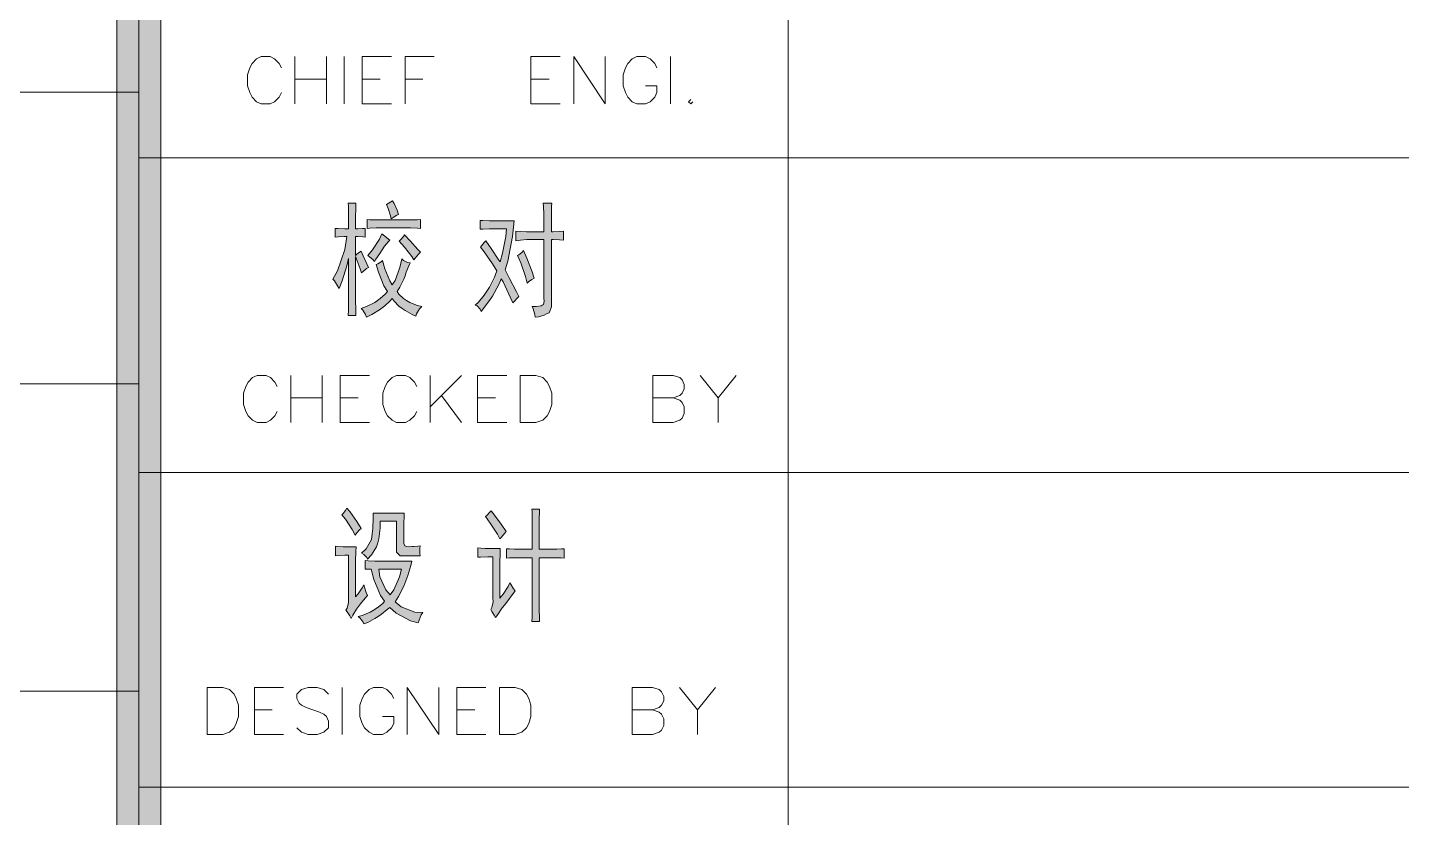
# Model space of a CAD drawing. Header units: millimetres. Extents: x 0 to 829, y 0 to 586.
# Drawn here: x 767.46 to 798.31, y 122.4 to 140.14 of the extents above; entities that cross this region are included whole.
import ezdxf

# ---------------------------------------------------------------- set-up
doc = ezdxf.new("R2010")
doc.units = ezdxf.units.MM

msp = doc.modelspace()

# ---------------------------------------------------------------- hatches: boundary and pattern name
h = msp.add_hatch(color=0)
h.dxf.hatch_style = 2
h.paths.add_polyline_path([(770.449028, 9.860139), (769.464778, 9.860139), (769.464778, 575.772139), (770.449028, 575.772139)])
h = msp.add_hatch(color=0)
h.dxf.hatch_style = 2
h.paths.add_polyline_path([(774.664722, 135.618361), (774.664722, 135.833556), (774.661194, 136.122833), (774.654139, 136.196917), (774.830528, 136.196917), (774.827, 136.122833), (774.823472, 135.833556), (774.823472, 135.618361), (774.872861, 135.618361), (774.978694, 135.621889), (775.038667, 135.628944), (775.038667, 135.427861), (774.98575, 135.434917), (774.876389, 135.441972), (774.823472, 135.441972), (774.823472, 135.018639), (774.851694, 135.046861), (774.915194, 135.09625), (774.946944, 135.117417), (774.992806, 135.011583), (775.077472, 134.828139), (775.11275, 134.750528), (775.070417, 134.725833), (774.992806, 134.662333), (774.954, 134.630583), (774.929306, 134.718778), (774.862278, 134.902222), (774.823472, 134.997472), (774.823472, 134.129639), (774.823472, 134.020278), (774.827, 133.790972), (774.830528, 133.674556), (774.654139, 133.674556), (774.661194, 133.790972), (774.664722, 134.020278), (774.664722, 134.129639), (774.664722, 134.951611), (774.625917, 134.785806), (774.523611, 134.447139), (774.456583, 134.274278), (774.421306, 134.341306), (774.35075, 134.447139), (774.315472, 134.485944), (774.421306, 134.672917), (774.580056, 135.152694), (774.629444, 135.441972), (774.569472, 135.441972), (774.435417, 135.434917), (774.364861, 135.427861), (774.364861, 135.628944), (774.435417, 135.621889), (774.583583, 135.618361)])
h = msp.add_hatch(color=0)
h.dxf.hatch_style = 2
h.paths.add_polyline_path([(775.656028, 136.249833), (775.687778, 136.189861), (775.754806, 136.034639), (775.786556, 135.939389), (775.751278, 135.92175), (775.666611, 135.872361), (775.62075, 135.840611), (775.610167, 135.911167), (775.553722, 136.073444), (775.514917, 136.161639)])
h = msp.add_hatch(color=0)
h.dxf.hatch_style = 2
h.paths.add_polyline_path([(778.418278, 135.561917), (778.520583, 135.558389), (778.658167, 135.551333), (778.693444, 135.551333), (779.053278, 135.551333), (779.053278, 135.882944), (779.053278, 135.957028), (779.042694, 136.11225), (779.035639, 136.196917), (779.226139, 136.196917), (779.222611, 136.129889), (779.219083, 135.960556), (779.219083, 135.861778), (779.219083, 135.551333), (779.261417, 135.551333), (779.399, 135.558389), (779.49425, 135.561917), (779.49425, 135.364361), (779.399, 135.367889), (779.261417, 135.374944), (779.219083, 135.374944), (779.219083, 133.974417), (779.222611, 133.868583), (779.169694, 133.734528), (779.11325, 133.709833), (779.060333, 133.681611), (778.933333, 133.642806), (778.85925, 133.632222), (778.848667, 133.695722), (778.809861, 133.819194), (778.785167, 133.875639), (778.876889, 133.875639), (778.993306, 133.88975), (779.014472, 133.903861), (779.039167, 133.917972), (779.056806, 133.995583), (779.053278, 134.062611), (779.053278, 135.374944), (778.704028, 135.374944), (778.665222, 135.374944), (778.524111, 135.364361), (778.418278, 135.35025)])
h = msp.add_hatch(color=0)
h.dxf.hatch_style = 2
h.paths.add_polyline_path([(775.962944, 135.819444), (776.047611, 135.819444), (776.202833, 135.822972), (776.280444, 135.830028), (776.280444, 135.628944), (776.213417, 135.636), (776.054667, 135.639528), (775.962944, 135.639528), (775.370278, 135.639528), (775.289139, 135.639528), (775.140972, 135.636), (775.081, 135.628944), (775.081, 135.830028), (775.140972, 135.822972), (775.289139, 135.819444), (775.370278, 135.819444)])
h = msp.add_hatch(color=0)
h.dxf.hatch_style = 2
h.paths.add_polyline_path([(777.621, 135.805333), (777.680972, 135.801806), (777.829139, 135.79475), (777.910278, 135.79475), (778.386528, 135.79475), (778.344194, 135.441972), (778.241889, 134.891639), (778.178389, 134.697611), (778.280694, 134.503583), (778.435917, 134.203722), (778.485306, 134.097889), (778.457083, 134.069667), (778.390056, 133.995583), (778.35125, 133.95325), (778.266583, 134.150806), (778.136056, 134.425972), (778.093722, 134.496528), (778.044333, 134.380111), (777.945556, 134.186083), (777.896167, 134.108472), (777.84325, 134.030861), (777.719778, 133.858), (777.645694, 133.76275), (777.617472, 133.812139), (777.550444, 133.886222), (777.511639, 133.907389), (777.582194, 133.974417), (777.712722, 134.129639), (777.769167, 134.217833), (777.829139, 134.309556), (777.942028, 134.535333), (777.994944, 134.672917), (777.896167, 134.835194), (777.712722, 135.103306), (777.628056, 135.205611), (777.65275, 135.233833), (777.712722, 135.307917), (777.744472, 135.35025), (777.864417, 135.173861), (778.026694, 134.933972), (778.069028, 134.874), (778.125472, 135.075083), (778.196028, 135.4455), (778.210139, 135.618361), (777.910278, 135.618361), (777.829139, 135.618361), (777.680972, 135.611306), (777.621, 135.607778)])
h = msp.add_hatch(color=0)
h.dxf.hatch_style = 2
h.paths.add_polyline_path([(775.589, 135.364361), (775.560778, 135.336139), (775.476111, 135.226778), (775.423194, 135.145639), (775.36675, 135.0645), (775.278556, 134.933972), (775.246806, 134.884583), (775.215056, 134.923389), (775.137444, 134.990417), (775.095111, 135.018639), (775.204472, 135.145639), (775.363222, 135.389056), (775.412611, 135.505472)])
h = msp.add_hatch(color=0)
h.dxf.hatch_style = 2
h.paths.add_polyline_path([(775.920611, 135.484306), (776.047611, 135.35025), (776.224, 135.156222), (776.280444, 135.09625), (776.238111, 135.050389), (776.164028, 134.962194), (776.12875, 134.919861), (776.086417, 134.997472), (775.924139, 135.205611), (775.804194, 135.339667), (775.843, 135.374944), (775.899444, 135.4455)])
h = msp.add_hatch(color=0)
h.dxf.hatch_style = 2
h.paths.add_polyline_path([(778.594667, 135.128), (778.665222, 134.962194), (778.785167, 134.65175), (778.834556, 134.507111), (778.781639, 134.478889), (778.704028, 134.425972), (778.679333, 134.39775), (778.640528, 134.545917), (778.531167, 134.856361), (778.460611, 135.018639), (778.488833, 135.036278), (778.555861, 135.089194)])
h = msp.add_hatch(color=0)
h.dxf.hatch_style = 2
h.paths.add_polyline_path([(775.43025, 134.90575), (775.483167, 134.718778), (775.592528, 134.447139), (775.645444, 134.362472), (775.708944, 134.457722), (775.818306, 134.747), (775.864167, 134.941028), (775.899444, 134.90575), (775.991167, 134.863417), (776.047611, 134.852833), (776.015861, 134.785806), (775.959417, 134.641167), (775.934722, 134.563556), (775.9065, 134.485944), (775.818306, 134.306028), (775.754806, 134.20725), (775.793611, 134.150806), (775.899444, 134.052028), (775.97, 134.009694), (776.040556, 133.963833), (776.213417, 133.896806), (776.312194, 133.875639), (776.259278, 133.819194), (776.19225, 133.709833), (776.178139, 133.653389), (776.093472, 133.692194), (775.934722, 133.780389), (775.867694, 133.829778), (775.797139, 133.879167), (775.687778, 133.992056), (775.645444, 134.052028), (775.592528, 133.992056), (775.479639, 133.886222), (775.423194, 133.840361), (775.363222, 133.798028), (775.186833, 133.692194), (775.070417, 133.632222), (775.045722, 133.692194), (774.98575, 133.790972), (774.946944, 133.829778), (775.070417, 133.875639), (775.257389, 133.963833), (775.317361, 134.009694), (775.377333, 134.052028), (775.486694, 134.150806), (775.539611, 134.20725), (775.458472, 134.33425), (775.335, 134.641167), (775.289139, 134.817556), (775.324417, 134.828139), (775.394972, 134.874)])
h = msp.add_hatch(color=0)
h.dxf.hatch_style = 2
h.paths.add_polyline_path([(774.625917, 129.342444), (774.692944, 129.271889), (774.855222, 129.042583), (774.950472, 128.887361), (774.915194, 128.859139), (774.851694, 128.788583), (774.816417, 128.742722), (774.745861, 128.869722), (774.597694, 129.099028), (774.516556, 129.197806), (774.54125, 129.2225), (774.597694, 129.293056)])
h = msp.add_hatch(color=0)
h.dxf.hatch_style = 2
h.paths.add_polyline_path([(777.864417, 129.286), (777.917333, 129.215444), (778.090194, 128.982611), (778.206611, 128.820333), (778.167806, 128.778), (778.09725, 128.693333), (778.0655, 128.654528), (778.009056, 128.760361), (777.846778, 129.010833), (777.740944, 129.155472), (777.769167, 129.183694), (777.832667, 129.247194)])
h = msp.add_hatch(color=0)
h.dxf.hatch_style = 2
h.paths.add_polyline_path([(778.788694, 128.421694), (778.788694, 128.975556), (778.788694, 129.088444), (778.785167, 129.261306), (778.781639, 129.321278), (778.9545, 129.321278), (778.950972, 129.247194), (778.947444, 129.120194), (778.947444, 129.067278), (778.947444, 128.421694), (779.289639, 128.421694), (779.339028, 128.421694), (779.448389, 128.42875), (779.504833, 128.432278), (779.504833, 128.220611), (779.441333, 128.227667), (779.339028, 128.231194), (779.296694, 128.231194), (778.947444, 128.231194), (778.947444, 127.123472), (778.947444, 127.056444), (778.950972, 126.894167), (778.9545, 126.798917), (778.781639, 126.798917), (778.785167, 126.894167), (778.788694, 127.049389), (778.788694, 127.112889), (778.788694, 128.231194), (778.464139, 128.231194), (778.400639, 128.231194), (778.277167, 128.227667), (778.213667, 128.220611), (778.213667, 128.432278), (778.277167, 128.42875), (778.393583, 128.421694), (778.4465, 128.421694)])
h = msp.add_hatch(color=0)
h.dxf.hatch_style = 2
h.paths.add_polyline_path([(775.892389, 128.277056), (775.821833, 128.277056), (775.744222, 128.354667), (775.740694, 128.432278), (775.740694, 129.053167), (775.373806, 129.053167), (775.373806, 128.897944), (775.349111, 128.654528), (775.320889, 128.566333), (775.292667, 128.478139), (775.179778, 128.294694), (775.091583, 128.199444), (775.073944, 128.23825), (775.006917, 128.305278), (774.957528, 128.3335), (775.063361, 128.42875), (775.179778, 128.643944), (775.197417, 128.767417), (775.211528, 128.887361), (775.222111, 129.120194), (775.215056, 129.233083), (775.917083, 129.233083), (775.913556, 129.166056), (775.9065, 129.00025), (775.9065, 128.897944), (775.9065, 128.598083), (775.9065, 128.55575), (775.931194, 128.502833), (775.952361, 128.49225), (775.977056, 128.485194), (776.040556, 128.478139), (776.082889, 128.481667), (776.125222, 128.485194), (776.220472, 128.49225), (776.273389, 128.499306), (776.266333, 128.442861), (776.266333, 128.3335), (776.273389, 128.277056)])
h = msp.add_hatch(color=0)
h.dxf.hatch_style = 2
h.paths.add_polyline_path([(774.834056, 128.478139), (774.830528, 128.375833), (774.823472, 128.153583), (774.823472, 128.033639), (774.823472, 127.356306), (774.879917, 127.423333), (774.971639, 127.553861), (775.006917, 127.620889), (775.021028, 127.567972), (775.063361, 127.451556), (775.091583, 127.388056), (775.038667, 127.321028), (774.936361, 127.194028), (774.8905, 127.134056), (774.844639, 127.074083), (774.7635, 126.940028), (774.724694, 126.865944), (774.696472, 126.929444), (774.632972, 127.021167), (774.601222, 127.056444), (774.632972, 127.098778), (774.66825, 127.229306), (774.66825, 127.310444), (774.66825, 128.287639), (774.580056, 128.287639), (774.435417, 128.284111), (774.375444, 128.277056), (774.375444, 128.488722), (774.428361, 128.481667), (774.54125, 128.478139), (774.601222, 128.478139)])
h = msp.add_hatch(color=0)
h.dxf.hatch_style = 2
h.paths.add_polyline_path([(778.072556, 128.442861), (778.069028, 128.337028), (778.0655, 128.114778), (778.0655, 127.998361), (778.0655, 127.321028), (778.136056, 127.416278), (778.248944, 127.589139), (778.28775, 127.66675), (778.315972, 127.620889), (778.372417, 127.532694), (778.407694, 127.490361), (778.171333, 127.176389), (778.118417, 127.105833), (778.016111, 126.961194), (777.963194, 126.890639), (777.934972, 126.940028), (777.882056, 127.028222), (777.857361, 127.067028), (777.885583, 127.112889), (777.910278, 127.243417), (777.90675, 127.331611), (777.90675, 128.255889), (777.793861, 128.255889), (777.628056, 128.248833), (777.571611, 128.245306), (777.571611, 128.453444), (777.638639, 128.449917), (777.730361, 128.442861), (777.755056, 128.442861)])
h = msp.add_hatch(color=0)
h.paths.add_polyline_path([(775.042194, 128.167694), (775.109222, 128.160639), (775.257389, 128.153583), (775.342056, 128.153583), (776.089944, 128.153583), (776.06525, 128.054806), (775.998222, 127.836083), (775.952361, 127.716139), (775.910028, 127.596194), (775.790083, 127.359833), (775.716, 127.243417), (775.850056, 127.127), (776.156972, 127.007056), (776.333361, 127), (776.298083, 126.950611), (776.248694, 126.834194), (776.231056, 126.767167), (776.054667, 126.816556), (775.733639, 126.989417), (775.592528, 127.112889), (775.536083, 127.067028), (775.409083, 126.96825), (775.331472, 126.915333), (775.257389, 126.865944), (775.095111, 126.77775), (775.006917, 126.746), (774.992806, 126.788333), (774.929306, 126.873), (774.883444, 126.911806), (774.975167, 126.932972), (775.148028, 127.007056), (775.229167, 127.056444), (775.310306, 127.105833), (775.433778, 127.204611), (775.476111, 127.254), (775.384389, 127.384528), (775.232694, 127.744361), (775.17625, 127.977194), (775.042194, 127.977194)])
h.paths.add_polyline_path([(775.599583, 127.398639), (775.68425, 127.511528), (775.81125, 127.800806), (775.857111, 127.977194), (775.342056, 127.977194), (775.370278, 127.804333), (775.500806, 127.515056)])

# ---------------------------------------------------------------- linework, layer by layer
at = {"color": 0, "lineweight": 0}
for points in [[(770.449028, 9.860139), (769.464778, 9.860139), (769.464778, 575.772139), (770.449028, 575.772139)], [(774.664722, 135.618361), (774.664722, 135.833556), (774.661194, 136.122833), (774.654139, 136.196917), (774.830528, 136.196917), (774.827, 136.122833), (774.823472, 135.833556), (774.823472, 135.618361), (774.872861, 135.618361), (774.978694, 135.621889), (775.038667, 135.628944), (775.038667, 135.427861), (774.98575, 135.434917), (774.876389, 135.441972), (774.823472, 135.441972), (774.823472, 135.018639), (774.851694, 135.046861), (774.915194, 135.09625), (774.946944, 135.117417), (774.992806, 135.011583), (775.077472, 134.828139), (775.11275, 134.750528), (775.070417, 134.725833), (774.992806, 134.662333), (774.954, 134.630583), (774.929306, 134.718778), (774.862278, 134.902222), (774.823472, 134.997472), (774.823472, 134.129639), (774.823472, 134.020278), (774.827, 133.790972), (774.830528, 133.674556), (774.654139, 133.674556), (774.661194, 133.790972), (774.664722, 134.020278), (774.664722, 134.129639), (774.664722, 134.951611), (774.625917, 134.785806), (774.523611, 134.447139), (774.456583, 134.274278), (774.421306, 134.341306), (774.35075, 134.447139), (774.315472, 134.485944), (774.421306, 134.672917), (774.580056, 135.152694), (774.629444, 135.441972), (774.569472, 135.441972), (774.435417, 135.434917), (774.364861, 135.427861), (774.364861, 135.628944), (774.435417, 135.621889), (774.583583, 135.618361)], [(775.656028, 136.249833), (775.687778, 136.189861), (775.754806, 136.034639), (775.786556, 135.939389), (775.751278, 135.92175), (775.666611, 135.872361), (775.62075, 135.840611), (775.610167, 135.911167), (775.553722, 136.073444), (775.514917, 136.161639)], [(778.418278, 135.561917), (778.520583, 135.558389), (778.658167, 135.551333), (778.693444, 135.551333), (779.053278, 135.551333), (779.053278, 135.882944), (779.053278, 135.957028), (779.042694, 136.11225), (779.035639, 136.196917), (779.226139, 136.196917), (779.222611, 136.129889), (779.219083, 135.960556), (779.219083, 135.861778), (779.219083, 135.551333), (779.261417, 135.551333), (779.399, 135.558389), (779.49425, 135.561917), (779.49425, 135.364361), (779.399, 135.367889), (779.261417, 135.374944), (779.219083, 135.374944), (779.219083, 133.974417), (779.222611, 133.868583), (779.169694, 133.734528), (779.11325, 133.709833), (779.060333, 133.681611), (778.933333, 133.642806), (778.85925, 133.632222), (778.848667, 133.695722), (778.809861, 133.819194), (778.785167, 133.875639), (778.876889, 133.875639), (778.993306, 133.88975), (779.014472, 133.903861), (779.039167, 133.917972), (779.056806, 133.995583), (779.053278, 134.062611), (779.053278, 135.374944), (778.704028, 135.374944), (778.665222, 135.374944), (778.524111, 135.364361), (778.418278, 135.35025)], [(775.962944, 135.819444), (776.047611, 135.819444), (776.202833, 135.822972), (776.280444, 135.830028), (776.280444, 135.628944), (776.213417, 135.636), (776.054667, 135.639528), (775.962944, 135.639528), (775.370278, 135.639528), (775.289139, 135.639528), (775.140972, 135.636), (775.081, 135.628944), (775.081, 135.830028), (775.140972, 135.822972), (775.289139, 135.819444), (775.370278, 135.819444)], [(777.621, 135.805333), (777.680972, 135.801806), (777.829139, 135.79475), (777.910278, 135.79475), (778.386528, 135.79475), (778.344194, 135.441972), (778.241889, 134.891639), (778.178389, 134.697611), (778.280694, 134.503583), (778.435917, 134.203722), (778.485306, 134.097889), (778.457083, 134.069667), (778.390056, 133.995583), (778.35125, 133.95325), (778.266583, 134.150806), (778.136056, 134.425972), (778.093722, 134.496528), (778.044333, 134.380111), (777.945556, 134.186083), (777.896167, 134.108472), (777.84325, 134.030861), (777.719778, 133.858), (777.645694, 133.76275), (777.617472, 133.812139), (777.550444, 133.886222), (777.511639, 133.907389), (777.582194, 133.974417), (777.712722, 134.129639), (777.769167, 134.217833), (777.829139, 134.309556), (777.942028, 134.535333), (777.994944, 134.672917), (777.896167, 134.835194), (777.712722, 135.103306), (777.628056, 135.205611), (777.65275, 135.233833), (777.712722, 135.307917), (777.744472, 135.35025), (777.864417, 135.173861), (778.026694, 134.933972), (778.069028, 134.874), (778.125472, 135.075083), (778.196028, 135.4455), (778.210139, 135.618361), (777.910278, 135.618361), (777.829139, 135.618361), (777.680972, 135.611306), (777.621, 135.607778)], [(775.589, 135.364361), (775.560778, 135.336139), (775.476111, 135.226778), (775.423194, 135.145639), (775.36675, 135.0645), (775.278556, 134.933972), (775.246806, 134.884583), (775.215056, 134.923389), (775.137444, 134.990417), (775.095111, 135.018639), (775.204472, 135.145639), (775.363222, 135.389056), (775.412611, 135.505472)], [(775.920611, 135.484306), (776.047611, 135.35025), (776.224, 135.156222), (776.280444, 135.09625), (776.238111, 135.050389), (776.164028, 134.962194), (776.12875, 134.919861), (776.086417, 134.997472), (775.924139, 135.205611), (775.804194, 135.339667), (775.843, 135.374944), (775.899444, 135.4455)], [(778.594667, 135.128), (778.665222, 134.962194), (778.785167, 134.65175), (778.834556, 134.507111), (778.781639, 134.478889), (778.704028, 134.425972), (778.679333, 134.39775), (778.640528, 134.545917), (778.531167, 134.856361), (778.460611, 135.018639), (778.488833, 135.036278), (778.555861, 135.089194)], [(775.43025, 134.90575), (775.483167, 134.718778), (775.592528, 134.447139), (775.645444, 134.362472), (775.708944, 134.457722), (775.818306, 134.747), (775.864167, 134.941028), (775.899444, 134.90575), (775.991167, 134.863417), (776.047611, 134.852833), (776.015861, 134.785806), (775.959417, 134.641167), (775.934722, 134.563556), (775.9065, 134.485944), (775.818306, 134.306028), (775.754806, 134.20725), (775.793611, 134.150806), (775.899444, 134.052028), (775.97, 134.009694), (776.040556, 133.963833), (776.213417, 133.896806), (776.312194, 133.875639), (776.259278, 133.819194), (776.19225, 133.709833), (776.178139, 133.653389), (776.093472, 133.692194), (775.934722, 133.780389), (775.867694, 133.829778), (775.797139, 133.879167), (775.687778, 133.992056), (775.645444, 134.052028), (775.592528, 133.992056), (775.479639, 133.886222), (775.423194, 133.840361), (775.363222, 133.798028), (775.186833, 133.692194), (775.070417, 133.632222), (775.045722, 133.692194), (774.98575, 133.790972), (774.946944, 133.829778), (775.070417, 133.875639), (775.257389, 133.963833), (775.317361, 134.009694), (775.377333, 134.052028), (775.486694, 134.150806), (775.539611, 134.20725), (775.458472, 134.33425), (775.335, 134.641167), (775.289139, 134.817556), (775.324417, 134.828139), (775.394972, 134.874)], [(778.517056, 131.268611), (778.517056, 132.326944), (778.873361, 132.326944), (779.025056, 132.277556), (779.123833, 132.17525), (779.17675, 132.076472), (779.226139, 131.924778), (779.226139, 131.670778), (779.17675, 131.519083), (779.123833, 131.420306), (779.025056, 131.318), (778.873361, 131.268611)], [(774.625917, 129.342444), (774.692944, 129.271889), (774.855222, 129.042583), (774.950472, 128.887361), (774.915194, 128.859139), (774.851694, 128.788583), (774.816417, 128.742722), (774.745861, 128.869722), (774.597694, 129.099028), (774.516556, 129.197806), (774.54125, 129.2225), (774.597694, 129.293056)], [(777.864417, 129.286), (777.917333, 129.215444), (778.090194, 128.982611), (778.206611, 128.820333), (778.167806, 128.778), (778.09725, 128.693333), (778.0655, 128.654528), (778.009056, 128.760361), (777.846778, 129.010833), (777.740944, 129.155472), (777.769167, 129.183694), (777.832667, 129.247194)], [(778.788694, 128.421694), (778.788694, 128.975556), (778.788694, 129.088444), (778.785167, 129.261306), (778.781639, 129.321278), (778.9545, 129.321278), (778.950972, 129.247194), (778.947444, 129.120194), (778.947444, 129.067278), (778.947444, 128.421694), (779.289639, 128.421694), (779.339028, 128.421694), (779.448389, 128.42875), (779.504833, 128.432278), (779.504833, 128.220611), (779.441333, 128.227667), (779.339028, 128.231194), (779.296694, 128.231194), (778.947444, 128.231194), (778.947444, 127.123472), (778.947444, 127.056444), (778.950972, 126.894167), (778.9545, 126.798917), (778.781639, 126.798917), (778.785167, 126.894167), (778.788694, 127.049389), (778.788694, 127.112889), (778.788694, 128.231194), (778.464139, 128.231194), (778.400639, 128.231194), (778.277167, 128.227667), (778.213667, 128.220611), (778.213667, 128.432278), (778.277167, 128.42875), (778.393583, 128.421694), (778.4465, 128.421694)], [(775.892389, 128.277056), (775.821833, 128.277056), (775.744222, 128.354667), (775.740694, 128.432278), (775.740694, 129.053167), (775.373806, 129.053167), (775.373806, 128.897944), (775.349111, 128.654528), (775.320889, 128.566333), (775.292667, 128.478139), (775.179778, 128.294694), (775.091583, 128.199444), (775.073944, 128.23825), (775.006917, 128.305278), (774.957528, 128.3335), (775.063361, 128.42875), (775.179778, 128.643944), (775.197417, 128.767417), (775.211528, 128.887361), (775.222111, 129.120194), (775.215056, 129.233083), (775.917083, 129.233083), (775.913556, 129.166056), (775.9065, 129.00025), (775.9065, 128.897944), (775.9065, 128.598083), (775.9065, 128.55575), (775.931194, 128.502833), (775.952361, 128.49225), (775.977056, 128.485194), (776.040556, 128.478139), (776.082889, 128.481667), (776.125222, 128.485194), (776.220472, 128.49225), (776.273389, 128.499306), (776.266333, 128.442861), (776.266333, 128.3335), (776.273389, 128.277056)], [(774.834056, 128.478139), (774.830528, 128.375833), (774.823472, 128.153583), (774.823472, 128.033639), (774.823472, 127.356306), (774.879917, 127.423333), (774.971639, 127.553861), (775.006917, 127.620889), (775.021028, 127.567972), (775.063361, 127.451556), (775.091583, 127.388056), (775.038667, 127.321028), (774.936361, 127.194028), (774.8905, 127.134056), (774.844639, 127.074083), (774.7635, 126.940028), (774.724694, 126.865944), (774.696472, 126.929444), (774.632972, 127.021167), (774.601222, 127.056444), (774.632972, 127.098778), (774.66825, 127.229306), (774.66825, 127.310444), (774.66825, 128.287639), (774.580056, 128.287639), (774.435417, 128.284111), (774.375444, 128.277056), (774.375444, 128.488722), (774.428361, 128.481667), (774.54125, 128.478139), (774.601222, 128.478139)], [(778.072556, 128.442861), (778.069028, 128.337028), (778.0655, 128.114778), (778.0655, 127.998361), (778.0655, 127.321028), (778.136056, 127.416278), (778.248944, 127.589139), (778.28775, 127.66675), (778.315972, 127.620889), (778.372417, 127.532694), (778.407694, 127.490361), (778.171333, 127.176389), (778.118417, 127.105833), (778.016111, 126.961194), (777.963194, 126.890639), (777.934972, 126.940028), (777.882056, 127.028222), (777.857361, 127.067028), (777.885583, 127.112889), (777.910278, 127.243417), (777.90675, 127.331611), (777.90675, 128.255889), (777.793861, 128.255889), (777.628056, 128.248833), (777.571611, 128.245306), (777.571611, 128.453444), (777.638639, 128.449917), (777.730361, 128.442861), (777.755056, 128.442861)], [(775.042194, 128.167694), (775.109222, 128.160639), (775.257389, 128.153583), (775.342056, 128.153583), (776.089944, 128.153583), (776.06525, 128.054806), (775.998222, 127.836083), (775.952361, 127.716139), (775.910028, 127.596194), (775.790083, 127.359833), (775.716, 127.243417), (775.850056, 127.127), (776.156972, 127.007056), (776.333361, 127), (776.298083, 126.950611), (776.248694, 126.834194), (776.231056, 126.767167), (776.054667, 126.816556), (775.733639, 126.989417), (775.592528, 127.112889), (775.536083, 127.067028), (775.409083, 126.96825), (775.331472, 126.915333), (775.257389, 126.865944), (775.095111, 126.77775), (775.006917, 126.746), (774.992806, 126.788333), (774.929306, 126.873), (774.883444, 126.911806), (774.975167, 126.932972), (775.148028, 127.007056), (775.229167, 127.056444), (775.310306, 127.105833), (775.433778, 127.204611), (775.476111, 127.254), (775.384389, 127.384528), (775.232694, 127.744361), (775.17625, 127.977194), (775.042194, 127.977194)], [(775.599583, 127.398639), (775.68425, 127.511528), (775.81125, 127.800806), (775.857111, 127.977194), (775.342056, 127.977194), (775.370278, 127.804333), (775.500806, 127.515056)], [(771.489722, 124.262444), (771.489722, 125.320778), (771.8425, 125.320778), (771.994194, 125.271389), (772.0965, 125.169083), (772.145889, 125.070306), (772.195278, 124.918611), (772.195278, 124.664611), (772.145889, 124.512917), (772.0965, 124.414139), (771.994194, 124.311833), (771.8425, 124.262444)], [(778.054917, 124.262444), (778.054917, 125.320778), (778.407694, 125.320778), (778.559389, 125.271389), (778.658167, 125.169083), (778.711083, 125.070306), (778.760472, 124.918611), (778.760472, 124.664611), (778.711083, 124.512917), (778.658167, 124.414139), (778.559389, 124.311833), (778.407694, 124.262444)]]:
    msp.add_lwpolyline(points, close=True, dxfattribs=at)
for points in [[(769.958667, 9.860139), (769.958667, 166.78275)], [(784.535444, 108.846056), (784.535444, 165.399861)], [(773.158361, 139.230806), (773.105444, 139.333111), (773.006667, 139.431889), (772.904361, 139.484806), (772.703278, 139.484806), (772.600972, 139.431889), (772.502194, 139.333111), (772.449278, 139.230806), (772.399889, 139.079111), (772.399889, 138.825111), (772.449278, 138.676944), (772.502194, 138.574639), (772.600972, 138.472333), (772.703278, 138.422944), (772.904361, 138.422944), (773.006667, 138.472333), (773.105444, 138.574639), (773.158361, 138.676944)], [(773.46175, 138.422944), (773.46175, 139.484806)], [(774.167306, 139.484806), (774.167306, 138.422944)], [(774.569472, 138.422944), (774.569472, 139.484806)], [(774.975167, 138.422944), (774.975167, 139.484806), (775.631333, 139.484806)], [(775.934722, 138.422944), (775.934722, 139.484806), (776.590889, 139.484806)], [(778.760472, 138.422944), (778.760472, 139.484806), (779.416639, 139.484806)], [(779.720028, 138.422944), (779.720028, 139.484806), (780.429111, 138.422944), (780.429111, 139.484806)], [(781.58975, 139.230806), (781.540361, 139.333111), (781.438056, 139.431889), (781.33575, 139.484806), (781.134667, 139.484806), (781.032361, 139.431889), (780.933583, 139.333111), (780.884194, 139.230806), (780.831278, 139.079111), (780.831278, 138.825111), (780.884194, 138.676944), (780.933583, 138.574639), (781.032361, 138.472333), (781.134667, 138.422944), (781.33575, 138.422944), (781.438056, 138.472333), (781.540361, 138.574639), (781.58975, 138.676944), (781.58975, 138.825111), (781.33575, 138.825111)], [(781.893139, 138.422944), (781.893139, 139.484806)], [(773.46175, 138.976806), (774.167306, 138.976806)], [(774.975167, 138.976806), (775.377333, 138.976806)], [(775.934722, 138.976806), (776.336889, 138.976806)], [(778.760472, 138.976806), (779.166167, 138.976806)], [(592.493806, 138.687528), (769.958667, 138.687528)], [(782.348222, 138.52525), (782.295306, 138.472333), (782.348222, 138.422944), (782.397611, 138.472333)], [(774.975167, 138.422944), (775.631333, 138.422944)], [(778.760472, 138.422944), (779.416639, 138.422944)], [(769.958667, 137.212917), (819.294639, 137.212917)], [(592.493806, 132.139972), (769.958667, 132.139972)], [(773.066639, 132.076472), (773.013722, 132.17525), (772.914944, 132.277556), (772.812639, 132.326944), (772.611556, 132.326944), (772.50925, 132.277556), (772.410472, 132.17525), (772.357556, 132.076472), (772.308167, 131.924778), (772.308167, 131.670778), (772.357556, 131.519083), (772.410472, 131.420306), (772.50925, 131.318), (772.611556, 131.268611), (772.812639, 131.268611), (772.914944, 131.318), (773.013722, 131.420306), (773.066639, 131.519083)], [(773.370028, 131.268611), (773.370028, 132.326944)], [(774.075583, 132.326944), (774.075583, 131.268611)], [(774.47775, 131.268611), (774.47775, 132.326944), (775.137444, 132.326944)], [(776.195778, 132.076472), (776.146389, 132.17525), (776.044083, 132.277556), (775.945306, 132.326944), (775.740694, 132.326944), (775.641917, 132.277556), (775.539611, 132.17525), (775.490222, 132.076472), (775.437306, 131.924778), (775.437306, 131.670778), (775.490222, 131.519083), (775.539611, 131.420306), (775.641917, 131.318), (775.740694, 131.268611), (775.945306, 131.268611), (776.044083, 131.318), (776.146389, 131.420306), (776.195778, 131.519083)], [(776.499167, 131.268611), (776.499167, 132.326944)], [(777.204722, 132.326944), (776.499167, 131.621389)], [(777.561028, 131.268611), (777.561028, 132.326944), (778.217194, 132.326944)], [(781.498028, 131.268611), (781.498028, 132.326944), (781.953111, 132.326944), (782.104806, 132.277556), (782.154194, 132.228167), (782.203583, 132.125861), (782.203583, 132.023556), (782.154194, 131.924778), (782.104806, 131.871861), (781.953111, 131.822472)], [(782.559889, 132.326944), (782.962056, 131.822472), (783.36775, 132.326944)], [(773.370028, 131.822472), (774.075583, 131.822472)], [(774.47775, 131.822472), (774.883444, 131.822472)], [(776.753167, 131.871861), (777.204722, 131.268611)], [(777.561028, 131.822472), (777.963194, 131.822472)], [(781.498028, 131.822472), (781.953111, 131.822472), (782.104806, 131.773083), (782.154194, 131.720167), (782.203583, 131.621389), (782.203583, 131.469694), (782.154194, 131.367389), (782.104806, 131.318), (781.953111, 131.268611), (781.498028, 131.268611)], [(782.962056, 131.822472), (782.962056, 131.268611)], [(774.47775, 131.268611), (775.137444, 131.268611)], [(777.561028, 131.268611), (778.217194, 131.268611)], [(769.958667, 130.146778), (819.294639, 130.146778)], [(772.551583, 124.262444), (772.551583, 125.320778), (773.20775, 125.320778)], [(774.216694, 125.169083), (774.114389, 125.271389), (773.962694, 125.320778), (773.761611, 125.320778), (773.609917, 125.271389), (773.507611, 125.169083), (773.507611, 125.070306), (773.560528, 124.968), (773.609917, 124.918611), (773.712222, 124.869222), (774.015611, 124.766917), (774.114389, 124.717528), (774.167306, 124.664611), (774.216694, 124.565833), (774.216694, 124.414139), (774.114389, 124.311833), (773.962694, 124.262444), (773.761611, 124.262444), (773.609917, 124.311833), (773.507611, 124.414139)], [(774.520083, 124.262444), (774.520083, 125.320778)], [(775.680722, 125.070306), (775.631333, 125.169083), (775.529028, 125.271389), (775.426722, 125.320778), (775.225639, 125.320778), (775.126861, 125.271389), (775.024556, 125.169083), (774.975167, 125.070306), (774.92225, 124.918611), (774.92225, 124.664611), (774.975167, 124.512917), (775.024556, 124.414139), (775.126861, 124.311833), (775.225639, 124.262444), (775.426722, 124.262444), (775.529028, 124.311833), (775.631333, 124.414139), (775.680722, 124.512917), (775.680722, 124.664611), (775.426722, 124.664611)], [(775.984111, 124.262444), (775.984111, 125.320778), (776.689667, 124.262444), (776.689667, 125.320778)], [(777.095361, 124.262444), (777.095361, 125.320778), (777.751528, 125.320778)], [(781.032361, 124.262444), (781.032361, 125.320778), (781.487444, 125.320778), (781.639139, 125.271389), (781.688528, 125.222), (781.741444, 125.119694), (781.741444, 125.020917), (781.688528, 124.918611), (781.639139, 124.869222), (781.487444, 124.816306)], [(782.094222, 125.320778), (782.496389, 124.816306), (782.902083, 125.320778)], [(592.493806, 125.239639), (769.958667, 125.239639)], [(772.551583, 124.816306), (772.95375, 124.816306)], [(777.095361, 124.816306), (777.497528, 124.816306)], [(781.032361, 124.816306), (781.487444, 124.816306), (781.639139, 124.766917), (781.688528, 124.717528), (781.741444, 124.615222), (781.741444, 124.463528), (781.688528, 124.361222), (781.639139, 124.311833), (781.487444, 124.262444), (781.032361, 124.262444)], [(782.496389, 124.816306), (782.496389, 124.262444)], [(772.551583, 124.262444), (773.20775, 124.262444)], [(777.095361, 124.262444), (777.751528, 124.262444)], [(769.958667, 123.077111), (784.535444, 123.077111)], [(784.535444, 123.077111), (819.294639, 123.077111)]]:
    msp.add_lwpolyline(points, dxfattribs=at)

doc.saveas('drawing.dxf')
